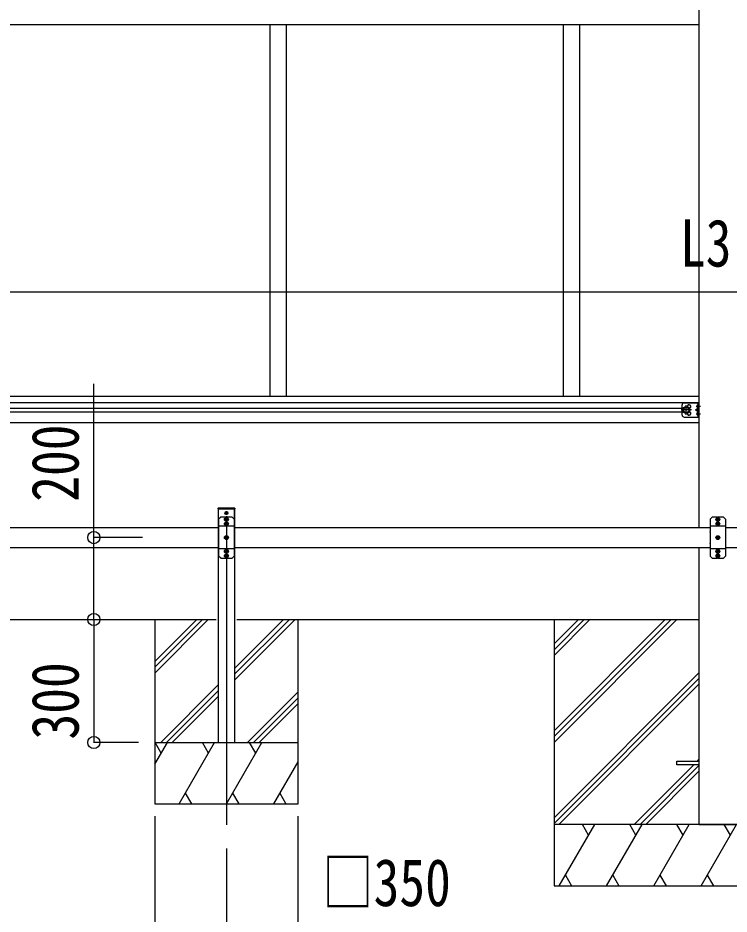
# Model space of a CAD drawing. Units: millimetres, scale not verified. Extents: x -14718 to 14718, y -10395 to 10395.
# Drawn here: x -2363 to -625, y -4871 to -2684 of the extents above; entities that cross this region are included whole.
import ezdxf
from ezdxf.enums import TextEntityAlignment as Align

# ---------------------------------------------------------------- set-up
doc = ezdxf.new("R2010")
doc.units = ezdxf.units.MM
doc.header["$LTSCALE"] = 40
for name, color, linetype in [('0-3_YKK_12', 2, 'Continuous'), ('0-4_YKK_13', 4, 'Continuous'), ('0-5_YKK_A1', 4, 'Continuous'), ('0-6_YKK_D', 6, 'Continuous')]:
    doc.layers.add(name, color=color, linetype=linetype)
doc.styles.add('ＭＳ ゴシック', font='')
doc.styles.get('ＭＳ ゴシック').set_extended_font_data('MS Gothic')

msp = doc.modelspace()

# ---------------------------------------------------------------- linework, layer by layer
at = {"layer": '0-3_YKK_12'}
for p, q in [((-1857.37, -3891.94), (-1849.07, -3891.94)), ((-1853.22, -3896.09), (-1853.22, -3887.79)), ((-1847.48, -3907.44), (-1858.95, -3907.44)), ((-1853.22, -3899.98), (-1853.22, -4652.8)), ((-1853.22, -3913.17), (-1853.22, -3901.7)), ((-1853.22, -3924.17), (-1853.22, -3912.7)), ((-647.23, -3907.44), (-658.7, -3907.44)), ((-652.97, -3913.17), (-652.97, -3901.7)), ((-652.97, -3924.17), (-652.97, -3912.7)), ((-1847.48, -3918.44), (-1858.95, -3918.44)), ((-647.23, -3918.44), (-658.7, -3918.44)), ((-1847.48, -3951.94), (-1858.95, -3951.94)), ((-1853.22, -3957.67), (-1853.22, -3946.2)), ((-647.23, -3951.94), (-658.7, -3951.94)), ((-1853.22, -3991.17), (-1853.22, -3979.7)), ((-652.97, -3991.17), (-652.97, -3979.7)), ((-1847.48, -3985.44), (-1858.95, -3985.44)), ((-1847.48, -3996.44), (-1858.95, -3996.44)), ((-1853.22, -4002.17), (-1853.22, -3990.7)), ((-647.23, -3985.44), (-658.7, -3985.44)), ((-647.23, -3996.44), (-658.7, -3996.44)), ((-652.97, -4002.17), (-652.97, -3990.7))]:
    msp.add_line(p, q, dxfattribs=at)
at = {"layer": '0-4_YKK_13'}
for p, q in [((-740.17, -3652.94), (-740.17, -3627.94)), ((-735.17, -3622.94), (-698.17, -3622.94)), ((-730.17, -3651.94), (-730.17, -3628.94)), ((-701.36, -3626.79), (-701.17, -3626.79)), ((-700.67, -3657.94), (-700.67, -3622.94)), ((-700.67, -3635.59), (-700.67, -3627.29)), ((-698.17, -3657.94), (-698.17, -3622.94)), ((-717.66, -3640.44), (-742.67, -3640.44)), ((-700.67, -3640.44), (-707.67, -3640.44)), ((-705.55, -3631.44), (-695.67, -3631.44)), ((-705.55, -3649.44), (-695.67, -3649.44)), ((-703.85, -3630.93), (-703.05, -3630.98)), ((-703.85, -3631.94), (-703.05, -3631.89)), ((-703.85, -3648.93), (-703.05, -3648.98)), ((-703.85, -3649.94), (-703.05, -3649.89)), ((-703.05, -3630.98), (-703.05, -3631.89)), ((-703.05, -3648.98), (-703.05, -3649.89)), ((-701.36, -3636.09), (-701.17, -3636.09)), ((-701.36, -3644.78), (-701.17, -3644.78)), ((-700.67, -3653.59), (-700.67, -3645.28)), ((-735.17, -3657.94), (-698.17, -3657.94)), ((-701.36, -3654.09), (-701.17, -3654.09)), ((-1873.72, -3881.94), (-1873.62, -3880.38)), ((-1872.72, -3881.94), (-1873.72, -3881.94)), ((-1872.72, -3881.94), (-1833.72, -3881.94)), ((-1872.62, -3879.44), (-1833.81, -3879.44)), ((-1855.27, -3891.59), (-1855.27, -3892.29)), ((-1855.27, -3891.59), (-1854.07, -3891.59)), ((-1855.27, -3892.29), (-1854.07, -3892.29)), ((-1853.57, -3889.89), (-1852.87, -3889.89)), ((-1853.57, -3889.89), (-1853.57, -3891.09)), ((-1853.57, -3892.79), (-1853.57, -3893.99)), ((-1852.87, -3889.89), (-1852.87, -3891.09)), ((-1852.87, -3892.79), (-1852.87, -3893.99)), ((-1852.37, -3891.59), (-1851.17, -3891.59)), ((-1852.37, -3892.29), (-1851.17, -3892.29)), ((-1851.17, -3891.59), (-1851.17, -3892.29)), ((-1867.22, -3901.94), (-1872.22, -3906.94)), ((-1872.22, -3906.94), (-1872.22, -3937.22)), ((-1853.93, -3901.94), (-1867.22, -3901.94)), ((-1855.59, -3906.84), (-1854.56, -3906.83)), ((-1855.59, -3908.03), (-1854.56, -3908.05)), ((-1854.56, -3906.83), (-1853.95, -3906.71)), ((-1854.56, -3908.05), (-1853.95, -3908.17)), ((-1853.83, -3906.1), (-1853.95, -3906.71)), ((-1853.83, -3908.78), (-1853.95, -3908.17)), ((-1853.81, -3905.06), (-1853.83, -3906.1)), ((-1853.81, -3909.81), (-1853.83, -3908.78)), ((-1853.57, -3893.99), (-1852.87, -3893.99)), ((-1852.62, -3905.06), (-1852.61, -3906.1)), ((-1852.62, -3909.81), (-1852.61, -3908.78)), ((-1852.61, -3906.1), (-1852.49, -3906.71)), ((-1852.61, -3908.78), (-1852.49, -3908.17)), ((-1839.22, -3901.94), (-1852.5, -3901.94)), ((-1851.88, -3906.83), (-1852.49, -3906.71)), ((-1851.88, -3908.05), (-1852.49, -3908.17)), ((-1850.84, -3906.84), (-1851.88, -3906.83)), ((-1850.84, -3908.03), (-1851.88, -3908.05)), ((-1839.22, -3901.94), (-1834.22, -3906.94)), ((-1834.22, -3906.94), (-1834.22, -3937.22)), ((-666.97, -3901.94), (-671.97, -3906.94)), ((-671.97, -3906.94), (-671.97, -3937.22)), ((-653.68, -3901.94), (-666.97, -3901.94)), ((-655.34, -3906.84), (-654.31, -3906.83)), ((-655.34, -3908.03), (-654.31, -3908.05)), ((-654.31, -3906.83), (-653.7, -3906.71)), ((-654.31, -3908.05), (-653.7, -3908.17)), ((-653.58, -3906.1), (-653.7, -3906.71)), ((-653.58, -3908.78), (-653.7, -3908.17)), ((-653.56, -3905.06), (-653.58, -3906.1)), ((-653.56, -3909.81), (-653.58, -3908.78)), ((-652.37, -3905.06), (-652.36, -3906.1)), ((-652.37, -3909.81), (-652.36, -3908.78)), ((-652.36, -3906.1), (-652.24, -3906.71)), ((-652.36, -3908.78), (-652.24, -3908.17)), ((-638.97, -3901.94), (-652.25, -3901.94)), ((-651.63, -3906.83), (-652.24, -3906.71)), ((-651.63, -3908.05), (-652.24, -3908.17)), ((-650.59, -3906.84), (-651.63, -3906.83)), ((-650.59, -3908.03), (-651.63, -3908.05)), ((-638.97, -3901.94), (-633.97, -3906.94)), ((-633.97, -3906.94), (-633.97, -3937.22)), ((-1834.22, -3924.34), (-1872.22, -3924.34)), ((-1855.59, -3917.84), (-1854.56, -3917.83)), ((-1855.59, -3919.03), (-1854.56, -3919.05)), ((-1854.56, -3917.83), (-1853.95, -3917.71)), ((-1854.56, -3919.05), (-1853.95, -3919.17)), ((-1853.83, -3917.1), (-1853.95, -3917.71)), ((-1853.83, -3919.78), (-1853.95, -3919.17)), ((-1853.81, -3916.06), (-1853.83, -3917.1)), ((-1853.81, -3920.81), (-1853.83, -3919.78)), ((-1852.62, -3916.06), (-1852.61, -3917.1)), ((-1852.62, -3920.81), (-1852.61, -3919.78)), ((-1852.61, -3917.1), (-1852.49, -3917.71)), ((-1852.61, -3919.78), (-1852.49, -3919.17)), ((-1851.88, -3917.83), (-1852.49, -3917.71)), ((-1851.88, -3919.05), (-1852.49, -3919.17)), ((-1850.84, -3917.84), (-1851.88, -3917.83)), ((-1850.84, -3919.03), (-1851.88, -3919.05)), ((-633.97, -3924.34), (-671.97, -3924.34)), ((-655.34, -3917.84), (-654.31, -3917.83)), ((-655.34, -3919.03), (-654.31, -3919.05)), ((-654.31, -3917.83), (-653.7, -3917.71)), ((-654.31, -3919.05), (-653.7, -3919.17)), ((-653.58, -3917.1), (-653.7, -3917.71)), ((-653.58, -3919.78), (-653.7, -3919.17)), ((-653.56, -3916.06), (-653.58, -3917.1)), ((-653.56, -3920.81), (-653.58, -3919.78)), ((-652.37, -3916.06), (-652.36, -3917.1)), ((-652.37, -3920.81), (-652.36, -3919.78)), ((-652.36, -3917.1), (-652.24, -3917.71)), ((-652.36, -3919.78), (-652.24, -3919.17)), ((-651.63, -3917.83), (-652.24, -3917.71)), ((-651.63, -3919.05), (-652.24, -3919.17)), ((-650.59, -3917.84), (-651.63, -3917.83)), ((-650.59, -3919.03), (-651.63, -3919.05)), ((-1872.22, -3938.65), (-1872.22, -3965.22)), ((-1855.59, -3951.34), (-1854.56, -3951.33)), ((-1855.59, -3952.53), (-1854.56, -3952.55)), ((-1854.56, -3951.33), (-1853.95, -3951.21)), ((-1854.56, -3952.55), (-1853.95, -3952.67)), ((-1853.83, -3950.6), (-1853.95, -3951.21)), ((-1853.83, -3953.28), (-1853.95, -3952.67)), ((-1853.81, -3949.56), (-1853.83, -3950.6)), ((-1853.81, -3954.31), (-1853.83, -3953.28)), ((-1852.62, -3949.56), (-1852.61, -3950.6)), ((-1852.62, -3954.31), (-1852.61, -3953.28)), ((-1852.61, -3950.6), (-1852.49, -3951.21)), ((-1852.61, -3953.28), (-1852.49, -3952.67)), ((-1851.88, -3951.33), (-1852.49, -3951.21)), ((-1851.88, -3952.55), (-1852.49, -3952.67)), ((-1850.84, -3951.34), (-1851.88, -3951.33)), ((-1850.84, -3952.53), (-1851.88, -3952.55)), ((-1834.22, -3938.65), (-1834.22, -3965.22)), ((-671.97, -3938.65), (-671.97, -3965.22)), ((-655.34, -3951.34), (-654.31, -3951.33)), ((-655.34, -3952.53), (-654.31, -3952.55)), ((-654.31, -3951.33), (-653.7, -3951.21)), ((-654.31, -3952.55), (-653.7, -3952.67)), ((-653.58, -3950.6), (-653.7, -3951.21)), ((-653.58, -3953.28), (-653.7, -3952.67)), ((-653.56, -3949.56), (-653.58, -3950.6)), ((-653.56, -3954.31), (-653.58, -3953.28)), ((-652.37, -3949.56), (-652.36, -3950.6)), ((-652.37, -3954.31), (-652.36, -3953.28)), ((-652.36, -3950.6), (-652.24, -3951.21)), ((-652.36, -3953.28), (-652.24, -3952.67)), ((-651.63, -3951.33), (-652.24, -3951.21)), ((-651.63, -3952.55), (-652.24, -3952.67)), ((-650.59, -3951.34), (-651.63, -3951.33)), ((-650.59, -3952.53), (-651.63, -3952.55)), ((-633.97, -3938.65), (-633.97, -3965.22)), ((-1872.22, -3966.65), (-1872.22, -3996.94)), ((-1834.22, -3979.54), (-1872.22, -3979.54)), ((-1834.22, -3966.65), (-1834.22, -3996.94)), ((-671.97, -3966.65), (-671.97, -3996.94)), ((-633.97, -3979.54), (-671.97, -3979.54)), ((-633.97, -3966.65), (-633.97, -3996.94)), ((-1867.22, -4001.94), (-1872.22, -3996.94)), ((-1867.22, -4001.94), (-1853.93, -4001.94)), ((-1855.59, -3984.84), (-1854.56, -3984.83)), ((-1855.59, -3986.03), (-1854.56, -3986.05)), ((-1855.59, -3995.84), (-1854.56, -3995.83)), ((-1855.59, -3997.03), (-1854.56, -3997.05)), ((-1854.56, -3984.83), (-1853.95, -3984.71)), ((-1854.56, -3986.05), (-1853.95, -3986.17)), ((-1854.56, -3995.83), (-1853.95, -3995.71)), ((-1854.56, -3997.05), (-1853.95, -3997.17)), ((-1853.83, -3984.1), (-1853.95, -3984.71)), ((-1853.83, -3986.78), (-1853.95, -3986.17)), ((-1853.83, -3995.1), (-1853.95, -3995.71)), ((-1853.83, -3997.78), (-1853.95, -3997.17)), ((-1853.81, -3983.06), (-1853.83, -3984.1)), ((-1853.81, -3987.81), (-1853.83, -3986.78)), ((-1853.81, -3994.06), (-1853.83, -3995.1)), ((-1853.81, -3998.81), (-1853.83, -3997.78)), ((-1852.62, -3983.06), (-1852.61, -3984.1)), ((-1852.62, -3987.81), (-1852.61, -3986.78)), ((-1852.62, -3994.06), (-1852.61, -3995.1)), ((-1852.62, -3998.81), (-1852.61, -3997.78)), ((-1852.61, -3984.1), (-1852.49, -3984.71)), ((-1852.61, -3986.78), (-1852.49, -3986.17)), ((-1852.61, -3995.1), (-1852.49, -3995.71)), ((-1852.61, -3997.78), (-1852.49, -3997.17)), ((-1852.5, -4001.94), (-1839.22, -4001.94)), ((-1851.88, -3984.83), (-1852.49, -3984.71)), ((-1851.88, -3986.05), (-1852.49, -3986.17)), ((-1851.88, -3995.83), (-1852.49, -3995.71)), ((-1851.88, -3997.05), (-1852.49, -3997.17)), ((-1850.84, -3984.84), (-1851.88, -3984.83)), ((-1850.84, -3986.03), (-1851.88, -3986.05)), ((-1850.84, -3995.84), (-1851.88, -3995.83)), ((-1850.84, -3997.03), (-1851.88, -3997.05)), ((-1839.22, -4001.94), (-1834.22, -3996.94)), ((-666.97, -4001.94), (-671.97, -3996.94)), ((-666.97, -4001.94), (-653.68, -4001.94)), ((-655.34, -3984.84), (-654.31, -3984.83)), ((-655.34, -3986.03), (-654.31, -3986.05)), ((-655.34, -3995.84), (-654.31, -3995.83)), ((-655.34, -3997.03), (-654.31, -3997.05)), ((-654.31, -3984.83), (-653.7, -3984.71)), ((-654.31, -3986.05), (-653.7, -3986.17)), ((-654.31, -3995.83), (-653.7, -3995.71)), ((-654.31, -3997.05), (-653.7, -3997.17)), ((-653.58, -3984.1), (-653.7, -3984.71)), ((-653.58, -3986.78), (-653.7, -3986.17)), ((-653.58, -3995.1), (-653.7, -3995.71)), ((-653.58, -3997.78), (-653.7, -3997.17)), ((-653.56, -3983.06), (-653.58, -3984.1)), ((-653.56, -3987.81), (-653.58, -3986.78)), ((-653.56, -3994.06), (-653.58, -3995.1)), ((-653.56, -3998.81), (-653.58, -3997.78)), ((-652.37, -3983.06), (-652.36, -3984.1)), ((-652.37, -3987.81), (-652.36, -3986.78)), ((-652.37, -3994.06), (-652.36, -3995.1)), ((-652.37, -3998.81), (-652.36, -3997.78)), ((-652.36, -3984.1), (-652.24, -3984.71)), ((-652.36, -3986.78), (-652.24, -3986.17)), ((-652.36, -3995.1), (-652.24, -3995.71)), ((-652.36, -3997.78), (-652.24, -3997.17)), ((-652.25, -4001.94), (-638.97, -4001.94)), ((-651.63, -3984.83), (-652.24, -3984.71)), ((-651.63, -3986.05), (-652.24, -3986.17)), ((-651.63, -3995.83), (-652.24, -3995.71)), ((-651.63, -3997.05), (-652.24, -3997.17)), ((-650.59, -3984.84), (-651.63, -3984.83)), ((-650.59, -3986.03), (-651.63, -3986.05)), ((-650.59, -3995.84), (-651.63, -3995.83)), ((-650.59, -3997.03), (-651.63, -3997.05)), ((-638.97, -4001.94), (-633.97, -3996.94))]:
    msp.add_line(p, q, dxfattribs=at)
for points in [[(-722.66, -3640.44), (-726.41, -3633.94), (-733.92, -3633.94), (-737.67, -3640.44)], [(-722.66, -3640.44), (-726.41, -3646.94), (-733.92, -3646.94), (-737.67, -3640.44)], [(-701.55, -3644.81), (-707.67, -3640.44), (-701.55, -3636.07)], [(-1832.81, -3880.38), (-1832.72, -3881.94), (-1833.72, -3881.94)], [(-698.17, -4506.44), (-752.97, -4506.44), (-752.97, -4497.44), (-698.17, -4497.44)]]:
    msp.add_lwpolyline(points, dxfattribs=at)
for centre, radius in [((-730.17, -3640.44), 8.5), ((-730.17, -3640.44), 7.5), ((-730.17, -3640.44), 6.5), ((-1853.22, -3891.94), 3.75), ((-1853.22, -3907.44), 4.74), ((-1853.22, -3918.44), 4.74), ((-652.97, -3907.44), 4.74), ((-652.97, -3918.44), 4.74), ((-1853.22, -3951.94), 4.74), ((-652.97, -3951.94), 4.74), ((-1853.22, -3985.44), 4.74), ((-652.97, -3985.44), 4.74), ((-1853.22, -3996.44), 4.74), ((-652.97, -3996.44), 4.74)]:
    msp.add_circle(centre, radius, dxfattribs=at)
for centre, radius, start, end in [((-735.17, -3627.94), 5, 90, 180), ((-723.17, -3631.94), 4.25, 274.76077, 186.29431), ((-697.87, -3631.44), 6, 132.23581, 175.17204), ((-701.36, -3627.59), 0.8, 90, 132.23581), ((-701.17, -3627.29), 0.5, 0, 90), ((-723.17, -3648.94), 4.25, 173.70569, 85.23923), ((-697.87, -3631.44), 6, 184.82796, 227.76419), ((-697.87, -3649.44), 6, 132.23581, 175.17204), ((-697.87, -3649.44), 6, 184.82796, 227.76419), ((-701.36, -3635.29), 0.8, 227.76419, 270), ((-701.36, -3645.58), 0.8, 90, 132.23581), ((-701.17, -3635.59), 0.5, 270, 0), ((-701.17, -3645.28), 0.5, 0, 90), ((-735.17, -3652.94), 5, 180, 270), ((-701.36, -3653.29), 0.8, 227.76419, 270), ((-701.17, -3653.59), 0.5, 270, 0), ((-1872.62, -3880.44), 1, 90, 176.5), ((-1854.07, -3891.09), 0.5, 270, 0), ((-1854.07, -3892.79), 0.5, 0, 90), ((-1852.37, -3891.09), 0.5, 180, 270), ((-1852.37, -3892.79), 0.5, 90, 180), ((-1833.81, -3880.44), 1, 3.5, 90), ((-1853.22, -3907.44), 2.45, 165.9892, 194.0108), ((-1853.22, -3901.24), 1, 224.427, 315.573), ((-1853.22, -3907.44), 2.45, 75.9892, 104.0108), ((-1853.22, -3907.44), 2.45, 255.9892, 284.0108), ((-1853.22, -3907.44), 2.45, 345.9892, 14.0108), ((-652.97, -3907.44), 2.45, 165.9892, 194.0108), ((-652.97, -3901.24), 1, 224.427, 315.573), ((-652.97, -3907.44), 2.45, 75.9892, 104.0108), ((-652.97, -3907.44), 2.45, 255.9892, 284.0108), ((-652.97, -3907.44), 2.45, 345.9892, 14.0108), ((-1853.22, -3918.44), 2.45, 165.9892, 194.0108), ((-1853.22, -3918.44), 2.45, 75.9892, 104.0108), ((-1853.22, -3918.44), 2.45, 255.9892, 284.0108), ((-1853.22, -3918.44), 2.45, 345.9892, 14.0108), ((-652.97, -3918.44), 2.45, 165.9892, 194.0108), ((-652.97, -3918.44), 2.45, 75.9892, 104.0108), ((-652.97, -3918.44), 2.45, 255.9892, 284.0108), ((-652.97, -3918.44), 2.45, 345.9892, 14.0108), ((-1872.92, -3937.94), 1, 314.427, 45.573), ((-1853.22, -3951.94), 2.45, 165.9892, 194.0108), ((-1853.22, -3951.94), 2.45, 75.9892, 104.0108), ((-1853.22, -3951.94), 2.45, 255.9892, 284.0108), ((-1853.22, -3951.94), 2.45, 345.9892, 14.0108), ((-1833.52, -3937.94), 1, 134.427, 225.573), ((-672.67, -3937.94), 1, 314.427, 45.573), ((-652.97, -3951.94), 2.45, 165.9892, 194.0108), ((-652.97, -3951.94), 2.45, 75.9892, 104.0108), ((-652.97, -3951.94), 2.45, 255.9892, 284.0108), ((-652.97, -3951.94), 2.45, 345.9892, 14.0108), ((-633.27, -3937.94), 1, 134.427, 225.573), ((-1872.92, -3965.94), 1, 314.427, 45.573), ((-1833.52, -3965.94), 1, 134.427, 225.573), ((-672.67, -3965.94), 1, 314.427, 45.573), ((-633.27, -3965.94), 1, 134.427, 225.573), ((-1853.22, -3985.44), 2.45, 165.9892, 194.0108), ((-1853.22, -3996.44), 2.45, 165.9892, 194.0108), ((-1853.22, -4002.64), 1, 44.427, 135.573), ((-1853.22, -3985.44), 2.45, 75.9892, 104.0108), ((-1853.22, -3985.44), 2.45, 255.9892, 284.0108), ((-1853.22, -3996.44), 2.45, 75.9892, 104.0108), ((-1853.22, -3996.44), 2.45, 255.9892, 284.0108), ((-1853.22, -3985.44), 2.45, 345.9892, 14.0108), ((-1853.22, -3996.44), 2.45, 345.9892, 14.0108), ((-652.97, -3985.44), 2.45, 165.9892, 194.0108), ((-652.97, -3996.44), 2.45, 165.9892, 194.0108), ((-652.97, -4002.64), 1, 44.427, 135.573), ((-652.97, -3985.44), 2.45, 75.9892, 104.0108), ((-652.97, -3985.44), 2.45, 255.9892, 284.0108), ((-652.97, -3996.44), 2.45, 75.9892, 104.0108), ((-652.97, -3996.44), 2.45, 255.9892, 284.0108), ((-652.97, -3985.44), 2.45, 345.9892, 14.0108), ((-652.97, -3996.44), 2.45, 345.9892, 14.0108)]:
    msp.add_arc(centre, radius, start, end, dxfattribs=at)
at = {"layer": '0-5_YKK_A1'}
for p, q in [((-698.17, -3926.94), (-698.17, -1522.94)), ((-2952.27, -2699.44), (-698.17, -2699.44)), ((-1746.97, -2699.44), (-1746.97, -3606.44)), ((-1706.97, -2699.44), (-1706.97, -3606.44)), ((-1030.97, -2699.44), (-1030.97, -3606.44)), ((-990.97, -2699.44), (-990.97, -3606.44)), ((-2952.27, -3606.44), (-698.17, -3606.44)), ((-2952.27, -3622.44), (-698.17, -3622.44)), ((-2952.27, -3635.94), (-740.17, -3635.94)), ((-2952.27, -3644.94), (-740.17, -3644.94)), ((-2952.27, -3670.94), (-698.17, -3670.94)), ((-1873.22, -3881.94), (-1833.22, -3881.94)), ((-1873.22, -3881.94), (-1873.22, -4451.94)), ((-1833.22, -3907.27), (-1833.22, -3881.94)), ((-1833.22, -3881.94), (-1833.22, -4451.94)), ((-3034.47, -3926.94), (-1873.22, -3926.94)), ((-1833.22, -3926.94), (-671.97, -3926.94)), ((-633.97, -3926.94), (527.28, -3926.94)), ((-1873.22, -3976.94), (-3034.47, -3976.94)), ((-671.97, -3976.94), (-1833.22, -3976.94)), ((-698.17, -4151.94), (-698.17, -3976.94)), ((527.28, -3976.94), (-633.97, -3976.94)), ((-3080.97, -4151.94), (-1878.22, -4151.94)), ((-2028.22, -4151.94), (-2028.22, -4601.94)), ((-2028.22, -4254.28), (-1925.87, -4151.94)), ((-2028.22, -4268.43), (-1911.73, -4151.94)), ((-2028.22, -4282.57), (-1897.58, -4151.94)), ((-1833.22, -4299.7), (-1685.45, -4151.94)), ((-1833.22, -4285.56), (-1699.59, -4151.94)), ((-1833.22, -4271.42), (-1713.74, -4151.94)), ((-1828.22, -4151.94), (-698.17, -4151.94)), ((-1678.22, -4601.94), (-1678.22, -4151.94)), ((-1052.97, -4151.93), (-1052.97, -4801.93)), ((-1052.97, -4423.44), (-781.46, -4151.93)), ((-1052.97, -4437.58), (-767.32, -4151.93)), ((-1052.97, -4451.72), (-753.18, -4151.93)), ((-1052.97, -4211.3), (-993.6, -4151.93)), ((-1052.97, -4225.45), (-979.46, -4151.93)), ((-1052.97, -4239.59), (-965.31, -4151.93)), ((-698.17, -4651.94), (-698.17, -4151.94)), ((-1052.97, -4635.57), (-698.17, -4280.77)), ((-1052.97, -4649.71), (-698.17, -4294.91)), ((-2013.74, -4451.94), (-1873.22, -4311.42)), ((-1999.6, -4451.94), (-1873.22, -4325.56)), ((-1801.61, -4451.94), (-1678.22, -4328.55)), ((-1041.05, -4651.94), (-698.17, -4309.05)), ((-1985.45, -4451.94), (-1873.22, -4339.7)), ((-1787.46, -4451.94), (-1678.22, -4342.69)), ((-1773.32, -4451.94), (-1678.22, -4356.83)), ((-2028.22, -4505.05), (-1997.55, -4451.94)), ((-2028.22, -4451.94), (-1678.22, -4451.94)), ((-2012.55, -4477.92), (-2027.55, -4451.94)), ((-1968.68, -4601.94), (-1882.08, -4451.94)), ((-1897.08, -4477.92), (-1912.08, -4451.94)), ((-1873.22, -4451.94), (-1833.22, -4451.94)), ((-1853.21, -4601.94), (-1766.61, -4451.94)), ((-1781.61, -4477.92), (-1796.61, -4451.94)), ((-1737.74, -4601.94), (-1678.22, -4498.83)), ((-702.7, -4497.44), (-698.17, -4492.9)), ((-857.2, -4651.94), (-711.7, -4506.44)), ((-843.06, -4651.94), (-698.17, -4507.04)), ((-828.92, -4651.94), (-698.17, -4521.18)), ((-1953.68, -4575.96), (-1938.69, -4601.94)), ((-1838.21, -4575.96), (-1823.21, -4601.94)), ((-1722.74, -4575.96), (-1707.75, -4601.94)), ((-2028.22, -4601.94), (-1678.22, -4601.94)), ((-252.97, -4651.93), (-1052.97, -4651.93)), ((-1040.26, -4801.93), (-953.66, -4651.93)), ((-968.66, -4677.92), (-983.66, -4651.93)), ((-924.79, -4801.93), (-838.19, -4651.93)), ((-853.19, -4677.92), (-868.19, -4651.93)), ((-809.32, -4801.93), (-722.72, -4651.93)), ((-737.72, -4677.92), (-752.72, -4651.93)), ((-698.17, -4651.94), (-607.77, -4651.94)), ((-693.85, -4801.93), (-607.25, -4651.93)), ((-622.25, -4677.92), (-637.25, -4651.93)), ((-1025.26, -4775.95), (-1010.27, -4801.93)), ((-909.79, -4775.95), (-894.8, -4801.93)), ((-794.32, -4775.95), (-779.32, -4801.93)), ((-678.85, -4775.95), (-663.85, -4801.93)), ((-1052.97, -4801.93), (-252.97, -4801.93))]:
    msp.add_line(p, q, dxfattribs=at)
at = {"layer": '0-6_YKK_D'}
for p, q in [((1792.73, -3353.05), (-3098.67, -3353.05)), ((-2058.47, -3951.94), (-2178.15, -3951.94)), ((-2177.15, -4151.94), (-2177.15, -4451.94)), ((-2067.61, -4451.94), (-2178.15, -4451.94)), ((-2028.47, -4631.94), (-2028.47, -4902.94)), ((-1678.47, -4631.94), (-1678.47, -4902.94)), ((-1853.47, -4710.75), (-1853.47, -5662.22)), ((-1853.47, -4710.75), (-1853.47, -5662.22))]:
    msp.add_line(p, q, dxfattribs=at)
msp.add_lwpolyline([(-2177.15, -4151.94), (-2177.15, -3951.94), (-2177.15, -3576.5)], dxfattribs=at)
for centre in [(-2177.15, -3951.94), (-2177.15, -4151.94), (-2177.15, -4151.94), (-2177.15, -4451.94)]:
    msp.add_circle(centre, 14.88, dxfattribs=at)

# ---------------------------------------------------------------- texts
at = {"layer": '0-6_YKK_D', "style": 'ＭＳ ゴシック', "width": 0.8}
for s, p in [('L3', (-745.37, -3325.05)), ('□350', (-1619.77, -4885.94))]:
    msp.add_text(s, height=115.5, dxfattribs=at).set_placement(p, align=Align.BOTTOM_LEFT)
for s, p in [('200', (-2179.49, -3864.44)), ('300', (-2179.49, -4444.74))]:
    msp.add_text(s, height=115.5, rotation=90, dxfattribs=at).set_placement(p, align=Align.BOTTOM_LEFT)

doc.saveas('drawing.dxf')
